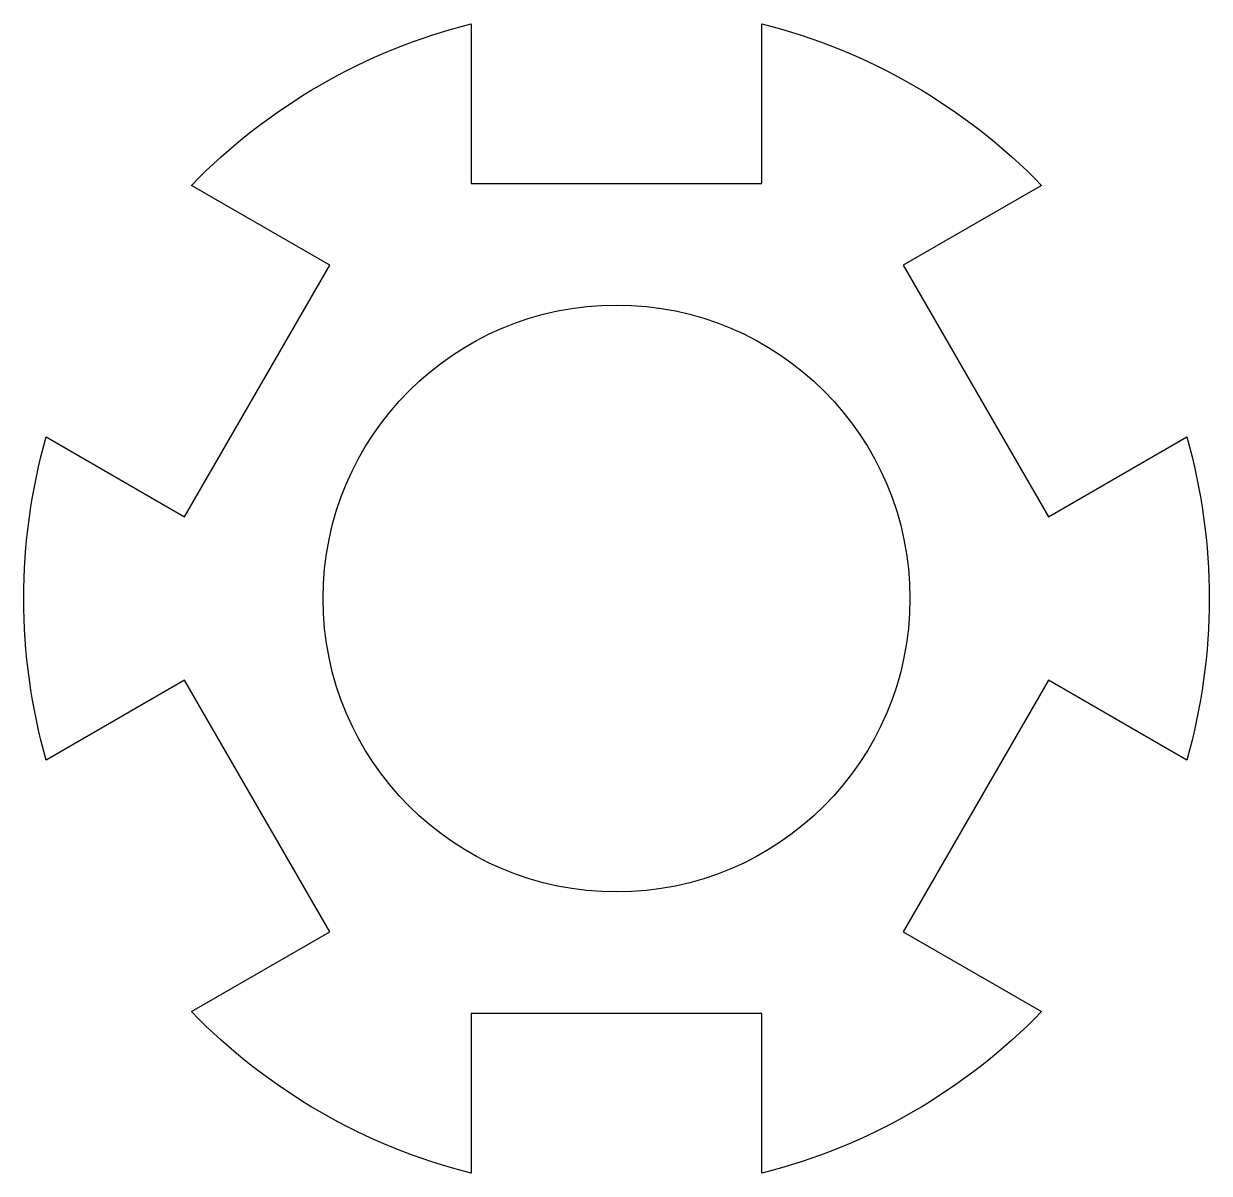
# Model space of a CAD drawing. Header units: millimetres. Extents: x -10 to 10, y -9.7 to 9.7.
import ezdxf

# ---------------------------------------------------------------- set-up
doc = ezdxf.new("R2010")
doc.units = ezdxf.units.MM
doc.layers.get('0').update_dxf_attribs({"linetype": 'CONTINUOUS'})

msp = doc.modelspace()

# ---------------------------------------------------------------- linework, layer by layer
msp.add_lwpolyline([(-9.621, -2.726, -0.138923), (-9.621, 2.726), (-7.287, 1.378), (-4.837, 5.622), (-7.171, 6.969, -0.138923), (-2.45, 9.695), (-2.45, 7), (2.45, 7), (2.45, 9.695, -0.138923), (7.171, 6.969), (4.837, 5.622), (7.287, 1.378), (9.621, 2.726, -0.138923), (9.621, -2.726), (7.287, -1.378), (4.837, -5.622), (7.171, -6.969, -0.138923), (2.45, -9.695), (2.45, -7), (-2.45, -7), (-2.45, -9.695, -0.138923), (-7.171, -6.969), (-4.837, -5.622), (-7.287, -1.378)], format="xyb", close=True)
msp.add_circle((0, 0), 4.95)

doc.saveas('drawing.dxf')
